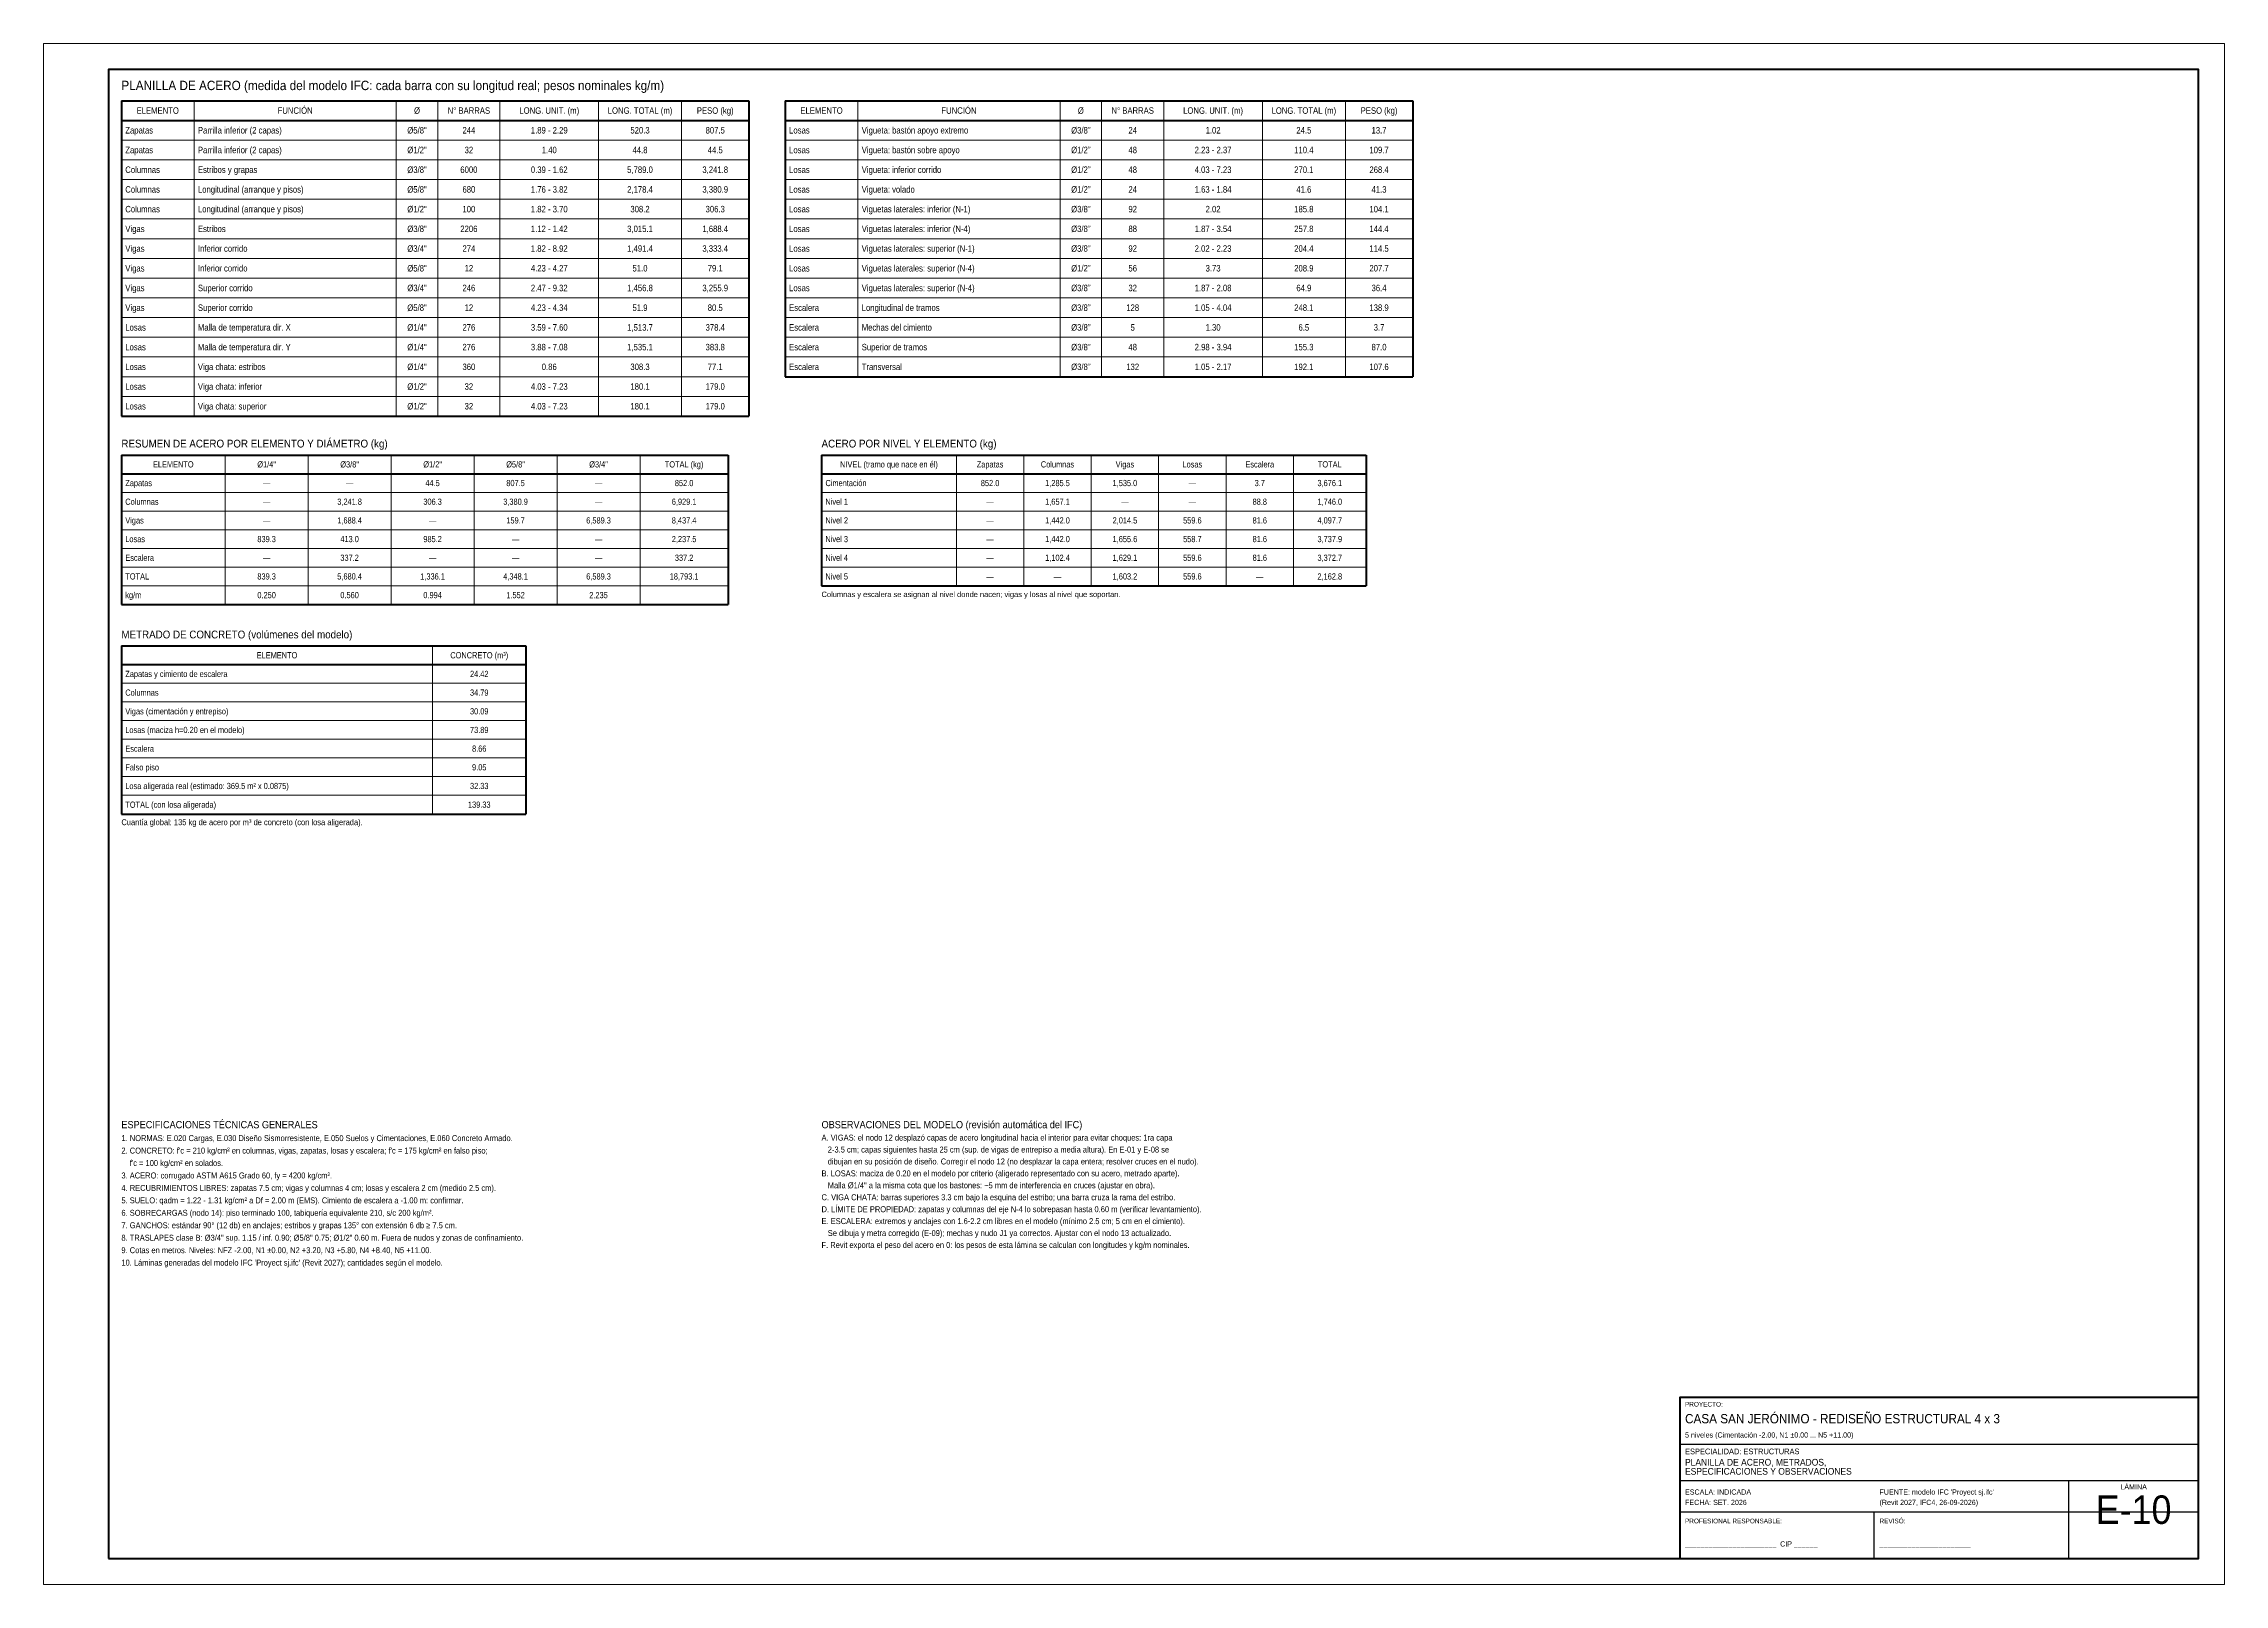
# Paper-space layout 'E-10' of a CAD drawing. Header units: metres, sheet in millimetres. Extents: x 0 to 841, y 0 to 594.
import ezdxf
from ezdxf.enums import TextEntityAlignment as Align

# ---------------------------------------------------------------- set-up
doc = ezdxf.new("R2010")
doc.units = ezdxf.units.M
for name, color, linetype, lineweight in [('E-HOJA', 7, 'Continuous', 0), ('E-MARCO', 7, 'Continuous', 50), ('E-TABLA', 7, 'Continuous', 18), ('E-TEXTO', 7, 'Continuous', 18), ('E-TITULO', 7, 'Continuous', 35)]:
    doc.layers.add(name, color=color, linetype=linetype, lineweight=lineweight)
doc.styles.add('ARIAL', font='arial.ttf')

psp = doc.layouts.new('E-10')

# ---------------------------------------------------------------- linework, layer by layer
at = {"layer": 'E-HOJA', "lineweight": 0}
psp.add_lwpolyline([(0, 0), (841, 0), (841, 594), (0, 594)], close=True, dxfattribs=at)
at = {"layer": 'E-MARCO', "lineweight": 25}
for p, q in [((631, 54), (831, 54)), ((631, 40), (831, 40)), ((781, 10), (781, 40)), ((631, 28), (831, 28)), ((706, 10), (706, 28))]:
    psp.add_line(p, q, dxfattribs=at)
at = {"layer": 'E-MARCO', "lineweight": 70}
psp.add_lwpolyline([(25, 10), (831, 10), (831, 584), (25, 584)], close=True, dxfattribs=at)
at = {"layer": 'E-MARCO', "lineweight": 50}
psp.add_lwpolyline([(631, 10), (831, 10), (831, 72), (631, 72)], close=True, dxfattribs=at)
at = {"layer": 'E-TABLA', "lineweight": 50}
for p, q in [((30, 572), (272, 572)), ((30, 572), (30, 450.4)), ((272, 572), (272, 450.4)), ((286, 572), (528, 572)), ((286, 572), (286, 465.6)), ((528, 572), (528, 465.6)), ((30, 564.4), (272, 564.4)), ((286, 564.4), (528, 564.4)), ((286, 465.6), (528, 465.6)), ((30, 450.4), (272, 450.4)), ((30, 435.4), (264, 435.4)), ((30, 435.4), (30, 377.8)), ((264, 435.4), (264, 377.8)), ((300, 435.4), (510, 435.4)), ((300, 435.4), (300, 385)), ((510, 435.4), (510, 385)), ((30, 428.2), (264, 428.2)), ((300, 428.2), (510, 428.2)), ((300, 385), (510, 385)), ((30, 377.8), (264, 377.8)), ((30, 361.8), (186, 361.8)), ((30, 361.8), (30, 297)), ((186, 361.8), (186, 297)), ((30, 354.6), (186, 354.6)), ((30, 297), (186, 297))]:
    psp.add_line(p, q, dxfattribs=at)
at = {"layer": 'E-TABLA', "lineweight": 18}
for p, q in [((58, 572), (58, 450.4)), ((136, 572), (136, 450.4)), ((152, 572), (152, 450.4)), ((176, 572), (176, 450.4)), ((214, 572), (214, 450.4)), ((246, 572), (246, 450.4)), ((314, 572), (314, 465.6)), ((392, 572), (392, 465.6)), ((408, 572), (408, 465.6)), ((432, 572), (432, 465.6)), ((470, 572), (470, 465.6)), ((502, 572), (502, 465.6)), ((30, 556.8), (272, 556.8)), ((286, 556.8), (528, 556.8)), ((30, 549.2), (272, 549.2)), ((286, 549.2), (528, 549.2)), ((30, 541.6), (272, 541.6)), ((286, 541.6), (528, 541.6)), ((30, 534), (272, 534)), ((286, 534), (528, 534)), ((30, 526.4), (272, 526.4)), ((286, 526.4), (528, 526.4)), ((30, 518.8), (272, 518.8)), ((286, 518.8), (528, 518.8)), ((30, 511.2), (272, 511.2)), ((286, 511.2), (528, 511.2)), ((30, 503.6), (272, 503.6)), ((286, 503.6), (528, 503.6)), ((30, 496), (272, 496)), ((30, 488.4), (272, 488.4)), ((286, 496), (528, 496)), ((286, 488.4), (528, 488.4)), ((30, 480.8), (272, 480.8)), ((286, 480.8), (528, 480.8)), ((30, 473.2), (272, 473.2)), ((286, 473.2), (528, 473.2)), ((30, 465.6), (272, 465.6)), ((30, 458), (272, 458)), ((70, 435.4), (70, 377.8)), ((102, 435.4), (102, 377.8)), ((134, 435.4), (134, 377.8)), ((166, 435.4), (166, 377.8)), ((198, 435.4), (198, 377.8)), ((230, 435.4), (230, 377.8)), ((352, 435.4), (352, 385)), ((378, 435.4), (378, 385)), ((404, 435.4), (404, 385)), ((430, 435.4), (430, 385)), ((456, 435.4), (456, 385)), ((482, 435.4), (482, 385)), ((30, 421), (264, 421)), ((300, 421), (510, 421)), ((30, 413.8), (264, 413.8)), ((300, 413.8), (510, 413.8)), ((30, 406.6), (264, 406.6)), ((300, 406.6), (510, 406.6)), ((30, 399.4), (264, 399.4)), ((300, 399.4), (510, 399.4)), ((30, 392.2), (264, 392.2)), ((300, 392.2), (510, 392.2)), ((30, 385), (264, 385)), ((150, 361.8), (150, 297)), ((30, 347.4), (186, 347.4)), ((30, 340.2), (186, 340.2)), ((30, 333), (186, 333)), ((30, 325.8), (186, 325.8)), ((30, 318.6), (186, 318.6)), ((30, 311.4), (186, 311.4)), ((30, 304.2), (186, 304.2))]:
    psp.add_line(p, q, dxfattribs=at)

# ---------------------------------------------------------------- texts
at = {"layer": 'E-TABLA', "style": 'ARIAL', "width": 0.85}
for s, height, p in [('ELEMENTO', 2.5, (44, 568.2)), ('FUNCIÓN', 2.5, (97, 568.2)), ('Ø', 2.5, (144, 568.2)), ('N° BARRAS', 2.5, (164, 568.2)), ('LONG. UNIT. (m)', 2.5, (195, 568.2)), ('LONG. TOTAL (m)', 2.5, (230, 568.2)), ('PESO (kg)', 2.5, (259, 568.2)), ('ELEMENTO', 2.5, (300, 568.2)), ('FUNCIÓN', 2.5, (353, 568.2)), ('Ø', 2.5, (400, 568.2)), ('N° BARRAS', 2.5, (420, 568.2)), ('LONG. UNIT. (m)', 2.5, (451, 568.2)), ('LONG. TOTAL (m)', 2.5, (486, 568.2)), ('PESO (kg)', 2.5, (515, 568.2)), ('Ø5/8"', 2.5, (144, 560.6)), ('244', 2.5, (164, 560.6)), ('1.89 - 2.29', 2.5, (195, 560.6)), ('520.3', 2.5, (230, 560.6)), ('807.5', 2.5, (259, 560.6)), ('Ø3/8"', 2.5, (400, 560.6)), ('24', 2.5, (420, 560.6)), ('1.02', 2.5, (451, 560.6)), ('24.5', 2.5, (486, 560.6)), ('13.7', 2.5, (515, 560.6)), ('Ø1/2"', 2.5, (144, 553)), ('Ø3/8"', 2.5, (144, 545.4)), ('6000', 2.5, (164, 545.4)), ('32', 2.5, (164, 553)), ('0.39 - 1.62', 2.5, (195, 545.4)), ('1.40', 2.5, (195, 553)), ('5,789.0', 2.5, (230, 545.4)), ('44.8', 2.5, (230, 553)), ('3,241.8', 2.5, (259, 545.4)), ('44.5', 2.5, (259, 553)), ('Ø1/2"', 2.5, (400, 553)), ('Ø1/2"', 2.5, (400, 545.4)), ('48', 2.5, (420, 553)), ('48', 2.5, (420, 545.4)), ('4.03 - 7.23', 2.5, (451, 545.4)), ('2.23 - 2.37', 2.5, (451, 553)), ('270.1', 2.5, (486, 545.4)), ('110.4', 2.5, (486, 553)), ('268.4', 2.5, (515, 545.4)), ('109.7', 2.5, (515, 553)), ('Ø5/8"', 2.5, (144, 537.8)), ('680', 2.5, (164, 537.8)), ('1.76 - 3.82', 2.5, (195, 537.8)), ('2,178.4', 2.5, (230, 537.8)), ('3,380.9', 2.5, (259, 537.8)), ('Ø1/2"', 2.5, (400, 537.8)), ('24', 2.5, (420, 537.8)), ('1.63 - 1.84', 2.5, (451, 537.8)), ('41.6', 2.5, (486, 537.8)), ('41.3', 2.5, (515, 537.8)), ('Ø1/2"', 2.5, (144, 530.2)), ('100', 2.5, (164, 530.2)), ('1.82 - 3.70', 2.5, (195, 530.2)), ('308.2', 2.5, (230, 530.2)), ('306.3', 2.5, (259, 530.2)), ('Ø3/8"', 2.5, (400, 530.2)), ('92', 2.5, (420, 530.2)), ('2.02', 2.5, (451, 530.2)), ('185.8', 2.5, (486, 530.2)), ('104.1', 2.5, (515, 530.2)), ('Ø3/8"', 2.5, (144, 522.6)), ('2206', 2.5, (164, 522.6)), ('1.12 - 1.42', 2.5, (195, 522.6)), ('3,015.1', 2.5, (230, 522.6)), ('1,688.4', 2.5, (259, 522.6)), ('Ø3/8"', 2.5, (400, 522.6)), ('88', 2.5, (420, 522.6)), ('1.87 - 3.54', 2.5, (451, 522.6)), ('257.8', 2.5, (486, 522.6)), ('144.4', 2.5, (515, 522.6)), ('Ø3/4"', 2.5, (144, 515)), ('274', 2.5, (164, 515)), ('1.82 - 8.92', 2.5, (195, 515)), ('1,491.4', 2.5, (230, 515)), ('3,333.4', 2.5, (259, 515)), ('Ø3/8"', 2.5, (400, 515)), ('92', 2.5, (420, 515)), ('2.02 - 2.23', 2.5, (451, 515)), ('204.4', 2.5, (486, 515)), ('114.5', 2.5, (515, 515)), ('Ø5/8"', 2.5, (144, 507.4)), ('12', 2.5, (164, 507.4)), ('4.23 - 4.27', 2.5, (195, 507.4)), ('51.0', 2.5, (230, 507.4)), ('79.1', 2.5, (259, 507.4)), ('Ø1/2"', 2.5, (400, 507.4)), ('56', 2.5, (420, 507.4)), ('3.73', 2.5, (451, 507.4)), ('208.9', 2.5, (486, 507.4)), ('207.7', 2.5, (515, 507.4)), ('Ø3/4"', 2.5, (144, 499.8)), ('246', 2.5, (164, 499.8)), ('2.47 - 9.32', 2.5, (195, 499.8)), ('1,456.8', 2.5, (230, 499.8)), ('3,255.9', 2.5, (259, 499.8)), ('Ø3/8"', 2.5, (400, 499.8)), ('32', 2.5, (420, 499.8)), ('1.87 - 2.08', 2.5, (451, 499.8)), ('64.9', 2.5, (486, 499.8)), ('36.4', 2.5, (515, 499.8)), ('Ø5/8"', 2.5, (144, 492.2)), ('12', 2.5, (164, 492.2)), ('4.23 - 4.34', 2.5, (195, 492.2)), ('51.9', 2.5, (230, 492.2)), ('80.5', 2.5, (259, 492.2)), ('Ø3/8"', 2.5, (400, 492.2)), ('128', 2.5, (420, 492.2)), ('1.05 - 4.04', 2.5, (451, 492.2)), ('248.1', 2.5, (486, 492.2)), ('138.9', 2.5, (515, 492.2)), ('Ø1/4"', 2.5, (144, 484.6)), ('276', 2.5, (164, 484.6)), ('3.59 - 7.60', 2.5, (195, 484.6)), ('1,513.7', 2.5, (230, 484.6)), ('378.4', 2.5, (259, 484.6)), ('Ø3/8"', 2.5, (400, 484.6)), ('5', 2.5, (420, 484.6)), ('1.30', 2.5, (451, 484.6)), ('6.5', 2.5, (486, 484.6)), ('3.7', 2.5, (515, 484.6)), ('Ø1/4"', 2.5, (144, 477)), ('276', 2.5, (164, 477)), ('3.88 - 7.08', 2.5, (195, 477)), ('1,535.1', 2.5, (230, 477)), ('383.8', 2.5, (259, 477)), ('Ø3/8"', 2.5, (400, 477)), ('48', 2.5, (420, 477)), ('2.98 - 3.94', 2.5, (451, 477)), ('155.3', 2.5, (486, 477)), ('87.0', 2.5, (515, 477)), ('Ø1/4"', 2.5, (144, 469.4)), ('Ø1/2"', 2.5, (144, 461.8)), ('360', 2.5, (164, 469.4)), ('32', 2.5, (164, 461.8)), ('4.03 - 7.23', 2.5, (195, 461.8)), ('0.86', 2.5, (195, 469.4)), ('308.3', 2.5, (230, 469.4)), ('180.1', 2.5, (230, 461.8)), ('179.0', 2.5, (259, 461.8)), ('77.1', 2.5, (259, 469.4)), ('Ø3/8"', 2.5, (400, 469.4)), ('132', 2.5, (420, 469.4)), ('1.05 - 2.17', 2.5, (451, 469.4)), ('192.1', 2.5, (486, 469.4)), ('107.6', 2.5, (515, 469.4)), ('Ø1/2"', 2.5, (144, 454.2)), ('32', 2.5, (164, 454.2)), ('4.03 - 7.23', 2.5, (195, 454.2)), ('180.1', 2.5, (230, 454.2)), ('179.0', 2.5, (259, 454.2)), ('ELEMENTO', 2.4, (50, 431.8)), ('Ø1/4"', 2.4, (86, 431.8)), ('Ø3/8"', 2.4, (118, 431.8)), ('Ø1/2"', 2.4, (150, 431.8)), ('Ø5/8"', 2.4, (182, 431.8)), ('Ø3/4"', 2.4, (214, 431.8)), ('TOTAL (kg)', 2.4, (247, 431.8)), ('NIVEL (tramo que nace en él)', 2.4, (326, 431.8)), ('Zapatas', 2.4, (365, 431.8)), ('Columnas', 2.4, (391, 431.8)), ('Vigas', 2.4, (417, 431.8)), ('Losas', 2.4, (443, 431.8)), ('Escalera', 2.4, (469, 431.8)), ('TOTAL', 2.4, (496, 431.8)), ('—', 2.4, (86, 424.6)), ('—', 2.4, (118, 424.6)), ('44.5', 2.4, (150, 424.6)), ('807.5', 2.4, (182, 424.6)), ('—', 2.4, (214, 424.6)), ('852.0', 2.4, (247, 424.6)), ('852.0', 2.4, (365, 424.6)), ('1,285.5', 2.4, (391, 424.6)), ('1,535.0', 2.4, (417, 424.6)), ('—', 2.4, (443, 424.6)), ('3.7', 2.4, (469, 424.6)), ('3,676.1', 2.4, (496, 424.6)), ('—', 2.4, (86, 417.4)), ('3,241.8', 2.4, (118, 417.4)), ('306.3', 2.4, (150, 417.4)), ('3,380.9', 2.4, (182, 417.4)), ('—', 2.4, (214, 417.4)), ('6,929.1', 2.4, (247, 417.4)), ('—', 2.4, (365, 417.4)), ('1,657.1', 2.4, (391, 417.4)), ('—', 2.4, (417, 417.4)), ('—', 2.4, (443, 417.4)), ('88.8', 2.4, (469, 417.4)), ('1,746.0', 2.4, (496, 417.4)), ('839.3', 2.4, (86, 403)), ('—', 2.4, (86, 410.2)), ('1,688.4', 2.4, (118, 410.2)), ('413.0', 2.4, (118, 403)), ('985.2', 2.4, (150, 403)), ('—', 2.4, (150, 410.2)), ('159.7', 2.4, (182, 410.2)), ('6,589.3', 2.4, (214, 410.2)), ('8,437.4', 2.4, (247, 410.2)), ('2,237.5', 2.4, (247, 403)), ('—', 2.4, (365, 410.2)), ('1,442.0', 2.4, (391, 410.2)), ('1,442.0', 2.4, (391, 403)), ('2,014.5', 2.4, (417, 410.2)), ('1,655.6', 2.4, (417, 403)), ('559.6', 2.4, (443, 410.2)), ('558.7', 2.4, (443, 403)), ('81.6', 2.4, (469, 410.2)), ('81.6', 2.4, (469, 403)), ('4,097.7', 2.4, (496, 410.2)), ('3,737.9', 2.4, (496, 403)), ('—', 2.4, (86, 395.8)), ('337.2', 2.4, (118, 395.8)), ('—', 2.4, (150, 395.8)), ('—', 2.4, (182, 403)), ('—', 2.4, (182, 395.8)), ('—', 2.4, (214, 403)), ('—', 2.4, (214, 395.8)), ('337.2', 2.4, (247, 395.8)), ('—', 2.4, (365, 403)), ('—', 2.4, (365, 395.8)), ('1,102.4', 2.4, (391, 395.8)), ('1,629.1', 2.4, (417, 395.8)), ('559.6', 2.4, (443, 395.8)), ('81.6', 2.4, (469, 395.8)), ('3,372.7', 2.4, (496, 395.8)), ('839.3', 2.4, (86, 388.6)), ('5,680.4', 2.4, (118, 388.6)), ('1,336.1', 2.4, (150, 388.6)), ('4,348.1', 2.4, (182, 388.6)), ('6,589.3', 2.4, (214, 388.6)), ('18,793.1', 2.4, (247, 388.6)), ('—', 2.4, (365, 388.6)), ('—', 2.4, (391, 388.6)), ('1,603.2', 2.4, (417, 388.6)), ('559.6', 2.4, (443, 388.6)), ('—', 2.4, (469, 388.6)), ('2,162.8', 2.4, (496, 388.6)), ('0.250', 2.4, (86, 381.4)), ('0.560', 2.4, (118, 381.4)), ('0.994', 2.4, (150, 381.4)), ('1.552', 2.4, (182, 381.4)), ('2.235', 2.4, (214, 381.4)), ('ELEMENTO', 2.4, (90, 358.2)), ('CONCRETO (m³)', 2.4, (168, 358.2)), ('34.79', 2.4, (168, 343.8)), ('24.42', 2.4, (168, 351)), ('30.09', 2.4, (168, 336.6)), ('73.89', 2.4, (168, 329.4)), ('8.66', 2.4, (168, 322.2)), ('9.05', 2.4, (168, 315)), ('32.33', 2.4, (168, 307.8)), ('139.33', 2.4, (168, 300.6))]:
    psp.add_text(s, height=height, dxfattribs=at).set_placement(p, align=Align.MIDDLE_CENTER)
for s, height, p in [('Zapatas', 2.5, (31.5, 560.6)), ('Parrilla inferior (2 capas)', 2.5, (59.5, 560.6)), ('Losas', 2.5, (287.5, 560.6)), ('Vigueta: bastón apoyo extremo', 2.5, (315.5, 560.6)), ('Zapatas', 2.5, (31.5, 553)), ('Columnas', 2.5, (31.5, 545.4)), ('Parrilla inferior (2 capas)', 2.5, (59.5, 553)), ('Estribos y grapas', 2.5, (59.5, 545.4)), ('Losas', 2.5, (287.5, 553)), ('Losas', 2.5, (287.5, 545.4)), ('Vigueta: bastón sobre apoyo', 2.5, (315.5, 553)), ('Vigueta: inferior corrido', 2.5, (315.5, 545.4)), ('Columnas', 2.5, (31.5, 537.8)), ('Longitudinal (arranque y pisos)', 2.5, (59.5, 537.8)), ('Losas', 2.5, (287.5, 537.8)), ('Vigueta: volado', 2.5, (315.5, 537.8)), ('Columnas', 2.5, (31.5, 530.2)), ('Longitudinal (arranque y pisos)', 2.5, (59.5, 530.2)), ('Losas', 2.5, (287.5, 530.2)), ('Viguetas laterales: inferior (N-1)', 2.5, (315.5, 530.2)), ('Vigas', 2.5, (31.5, 522.6)), ('Estribos', 2.5, (59.5, 522.6)), ('Losas', 2.5, (287.5, 522.6)), ('Viguetas laterales: inferior (N-4)', 2.5, (315.5, 522.6)), ('Vigas', 2.5, (31.5, 515)), ('Inferior corrido', 2.5, (59.5, 515)), ('Losas', 2.5, (287.5, 515)), ('Viguetas laterales: superior (N-1)', 2.5, (315.5, 515)), ('Vigas', 2.5, (31.5, 507.4)), ('Inferior corrido', 2.5, (59.5, 507.4)), ('Losas', 2.5, (287.5, 507.4)), ('Viguetas laterales: superior (N-4)', 2.5, (315.5, 507.4)), ('Vigas', 2.5, (31.5, 499.8)), ('Superior corrido', 2.5, (59.5, 499.8)), ('Losas', 2.5, (287.5, 499.8)), ('Viguetas laterales: superior (N-4)', 2.5, (315.5, 499.8)), ('Vigas', 2.5, (31.5, 492.2)), ('Superior corrido', 2.5, (59.5, 492.2)), ('Escalera', 2.5, (287.5, 492.2)), ('Longitudinal de tramos', 2.5, (315.5, 492.2)), ('Losas', 2.5, (31.5, 484.6)), ('Malla de temperatura dir. X', 2.5, (59.5, 484.6)), ('Escalera', 2.5, (287.5, 484.6)), ('Mechas del cimiento', 2.5, (315.5, 484.6)), ('Losas', 2.5, (31.5, 477)), ('Malla de temperatura dir. Y', 2.5, (59.5, 477)), ('Escalera', 2.5, (287.5, 477)), ('Superior de tramos', 2.5, (315.5, 477)), ('Losas', 2.5, (31.5, 469.4)), ('Losas', 2.5, (31.5, 461.8)), ('Viga chata: estribos', 2.5, (59.5, 469.4)), ('Viga chata: inferior', 2.5, (59.5, 461.8)), ('Escalera', 2.5, (287.5, 469.4)), ('Transversal', 2.5, (315.5, 469.4)), ('Losas', 2.5, (31.5, 454.2)), ('Viga chata: superior', 2.5, (59.5, 454.2)), ('Zapatas', 2.4, (31.5, 424.6)), ('Cimentación', 2.4, (301.5, 424.6)), ('Columnas', 2.4, (31.5, 417.4)), ('Nivel 1', 2.4, (301.5, 417.4)), ('Vigas', 2.4, (31.5, 410.2)), ('Losas', 2.4, (31.5, 403)), ('Nivel 2', 2.4, (301.5, 410.2)), ('Nivel 3', 2.4, (301.5, 403)), ('Escalera', 2.4, (31.5, 395.8)), ('Nivel 4', 2.4, (301.5, 395.8)), ('TOTAL', 2.4, (31.5, 388.6)), ('Nivel 5', 2.4, (301.5, 388.6)), ('kg/m', 2.4, (31.5, 381.4)), ('Zapatas y cimiento de escalera', 2.4, (31.5, 351)), ('Columnas', 2.4, (31.5, 343.8)), ('Vigas (cimentación y entrepiso)', 2.4, (31.5, 336.6)), ('Losas (maciza h=0.20 en el modelo)', 2.4, (31.5, 329.4)), ('Escalera', 2.4, (31.5, 322.2)), ('Falso piso', 2.4, (31.5, 315)), ('Losa aligerada real (estimado: 369.5 m² x 0.0875)', 2.4, (31.5, 307.8)), ('TOTAL (con losa aligerada)', 2.4, (31.5, 300.6))]:
    psp.add_text(s, height=height, dxfattribs=at).set_placement(p, align=Align.MIDDLE_LEFT)
at = {"layer": 'E-TEXTO', "style": 'ARIAL', "width": 0.9}
for s, height, p in [('Columnas y escalera se asignan al nivel donde nacen; vigas y losas al nivel que soportan.', 2.1, (300, 380)), ('Cuantía global: 135 kg de acero por m³ de concreto (con losa aligerada).', 2.3, (30, 292)), ("2. CONCRETO: f'c = 210 kg/cm² en columnas, vigas, zapatas, losas y escalera; f'c = 175 kg/cm² en falso piso;", 2.3, (30, 165.4)), ('1. NORMAS: E.020 Cargas, E.030 Diseño Sismorresistente, E.050 Suelos y Cimentaciones, E.060 Concreto Armado.', 2.3, (30, 170.2)), ('A. VIGAS: el nodo 12 desplazó capas de acero longitudinal hacia el interior para evitar choques: 1ra capa', 2.3, (300, 170.4)), ('   2-3.5 cm; capas siguientes hasta 25 cm (sup. de vigas de entrepiso a media altura). En E-01 y E-08 se', 2.3, (300, 165.8)), ("    f'c = 100 kg/cm² en solados.", 2.3, (30, 160.6)), ('   dibujan en su posición de diseño. Corregir el nodo 12 (no desplazar la capa entera; resolver cruces en el nudo).', 2.3, (300, 161.2)), ('4. RECUBRIMIENTOS LIBRES: zapatas 7.5 cm; vigas y columnas 4 cm; losas y escalera 2 cm (medido 2.5 cm).', 2.3, (30, 151)), ('3. ACERO: corrugado ASTM A615 Grado 60, fy = 4200 kg/cm².', 2.3, (30, 155.8)), ('B. LOSAS: maciza de 0.20 en el modelo por criterio (aligerado representado con su acero, metrado aparte).', 2.3, (300, 156.6)), ('   Malla Ø1/4" a la misma cota que los bastones: ~5 mm de interferencia en cruces (ajustar en obra).', 2.3, (300, 152)), ('5. SUELO: qadm = 1.22 - 1.31 kg/cm² a Df = 2.00 m (EMS). Cimiento de escalera a -1.00 m: confirmar.', 2.3, (30, 146.2)), ('6. SOBRECARGAS (nodo 14): piso terminado 100, tabiquería equivalente 210, s/c 200 kg/m².', 2.3, (30, 141.4)), ('C. VIGA CHATA: barras superiores 3.3 cm bajo la esquina del estribo; una barra cruza la rama del estribo.', 2.3, (300, 147.4)), ('D. LÍMITE DE PROPIEDAD: zapatas y columnas del eje N-4 lo sobrepasan hasta 0.60 m (verificar levantamiento).', 2.3, (300, 142.8)), ('8. TRASLAPES clase B: Ø3/4" sup. 1.15 / inf. 0.90; Ø5/8" 0.75; Ø1/2" 0.60 m. Fuera de nudos y zonas de confinamiento.', 2.3, (30, 131.8)), ('7. GANCHOS: estándar 90° (12 db) en anclajes; estribos y grapas 135° con extensión 6 db ≥ 7.5 cm.', 2.3, (30, 136.6)), ('E. ESCALERA: extremos y anclajes con 1.6-2.2 cm libres en el modelo (mínimo 2.5 cm; 5 cm en el cimiento).', 2.3, (300, 138.2)), ('   Se dibuja y metra corregido (E-09); mechas y nudo J1 ya correctos. Ajustar con el nodo 13 actualizado.', 2.3, (300, 133.6)), ('9. Cotas en metros. Niveles: NFZ -2.00, N1 ±0.00, N2 +3.20, N3 +5.80, N4 +8.40, N5 +11.00.', 2.3, (30, 127)), ('F. Revit exporta el peso del acero en 0: los pesos de esta lámina se calculan con longitudes y kg/m nominales.', 2.3, (300, 129)), ("10. Láminas generadas del modelo IFC 'Proyect sj.ifc' (Revit 2027); cantidades según el modelo.", 2.3, (30, 122.2)), ('PROYECTO:', 1.8, (633, 68)), ('5 niveles (Cimentación -2.00, N1 ±0.00 ... N5 +11.00)', 2, (633, 56)), ('ESPECIALIDAD: ESTRUCTURAS', 2.2, (633, 49.5)), ('ESCALA: INDICADA', 2, (633, 34)), ("FUENTE: modelo IFC 'Proyect sj.ifc'", 2, (708, 34)), ('PROFESIONAL RESPONSABLE:', 1.8, (633, 23)), ('FECHA: SET. 2026', 2, (633, 30)), ('(Revit 2027, IFC4, 26-09-2026)', 2, (708, 30)), ('REVISÓ:', 1.8, (708, 23)), ('_______________________  CIP ______', 2, (633, 14)), ('_______________________', 2, (708, 14))]:
    psp.add_text(s, height=height, dxfattribs=at).set_placement(p, align=Align.BOTTOM_LEFT)
psp.add_text('LÁMINA', height=2, dxfattribs=at).set_placement((806, 36), align=Align.BOTTOM_CENTER)
at = {"layer": 'E-TITULO', "style": 'ARIAL', "width": 0.9}
for s, height, p in [('PLANILLA DE ACERO (medida del modelo IFC: cada barra con su longitud real; pesos nominales kg/m)', 3.6, (30, 575)), ('RESUMEN DE ACERO POR ELEMENTO Y DIÁMETRO (kg)', 3, (30, 437.4)), ('ACERO POR NIVEL Y ELEMENTO (kg)', 3, (300, 437.4)), ('METRADO DE CONCRETO (volúmenes del modelo)', 3, (30, 363.8)), ('ESPECIFICACIONES TÉCNICAS GENERALES', 2.8, (30, 175)), ('OBSERVACIONES DEL MODELO (revisión automática del IFC)', 2.8, (300, 175)), ('CASA SAN JERÓNIMO - REDISEÑO ESTRUCTURAL 4 x 3', 3.6, (633, 61)), ('PLANILLA DE ACERO, METRADOS,', 2.6, (633, 45)), ('ESPECIFICACIONES Y OBSERVACIONES', 2.6, (633, 41.5))]:
    psp.add_text(s, height=height, dxfattribs=at).set_placement(p, align=Align.BOTTOM_LEFT)
psp.add_text('E-10', height=11, dxfattribs=at).set_placement((806, 20), align=Align.BOTTOM_CENTER)

doc.saveas('drawing.dxf')
